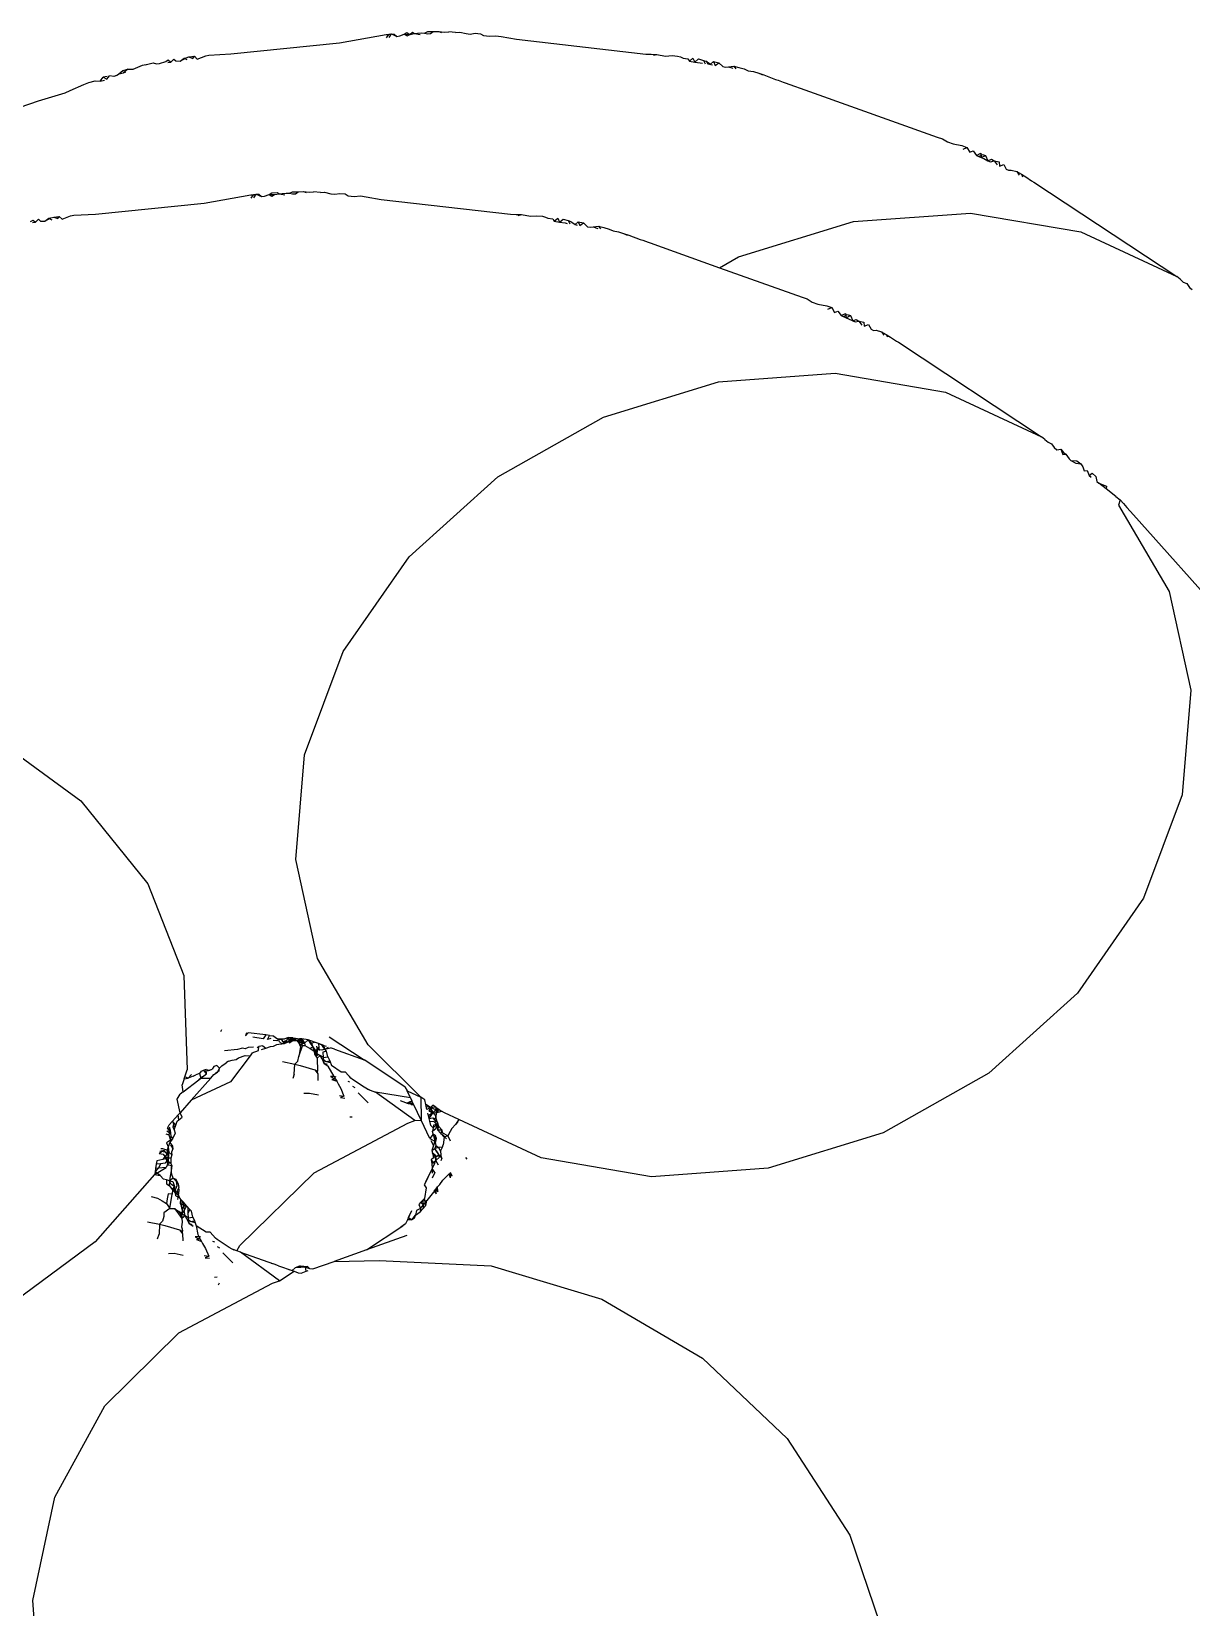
# Model space of a CAD drawing. Header units: inches. Extents: x 9636 to 21597, y -10243 to 557.
# Drawn here: x 13132.451 to 13133.258, y -8631.004 to -8629.907 of the extents above; entities that cross this region are included whole.
import ezdxf

# ---------------------------------------------------------------- set-up
doc = ezdxf.new("R2010")
doc.units = ezdxf.units.IN
doc.header["$MEASUREMENT"] = 0
doc.layers.add('Edges', color=7, linetype='Continuous')

# ---------------------------------------------------------------- blocks, each defined once
blk = doc.blocks.new('Porch Swing Bed Twin Size pl')
at = {"layer": 'Edges'}
for p, q in [((31.18768, 42.75226), (31.19141, 42.69718)), ((30.77666, 42.66404), (30.7583, 42.71796)), ((31.19141, 42.69718), (31.18026, 42.64468)), ((30.8084, 42.61497), (30.77666, 42.66404)), ((31.18026, 42.64468), (31.15498, 42.59834)), ((30.85136, 42.57409), (30.8084, 42.61497)), ((31.15498, 42.59834), (31.1173, 42.56133)), ((30.90261, 42.54418), (30.85136, 42.57409)), ((31.1173, 42.56133), (31.06979, 42.53615)), ((31.1598, 42.51509), (31.20483, 42.54842)), ((30.95865, 42.52728), (30.90261, 42.54418)), ((31.05271, 42.53007), (31.05157, 42.52966)), ((31.05525, 42.53097), (31.05271, 42.53007)), ((31.05271, 42.53007), (31.05305, 42.52791)), ((31.05676, 42.53081), (31.05525, 42.53097)), ((31.05884, 42.53007), (31.05676, 42.53081)), ((31.05818, 42.52823), (31.05981, 42.52972)), ((31.06618, 42.53487), (31.05884, 42.53007)), ((31.05981, 42.52972), (31.05884, 42.53007)), ((31.06141, 42.52915), (31.05981, 42.52972)), ((31.0667, 42.52727), (31.05981, 42.52972)), ((31.06979, 42.53615), (31.06618, 42.53487)), ((31.06618, 42.53487), (31.08607, 42.52036)), ((31.09722, 42.53699), (31.09667, 42.53598)), ((31.09914, 42.53301), (31.09791, 42.5329)), ((31.01567, 42.52454), (30.95865, 42.52728)), ((31.0385, 42.525), (31.01567, 42.52454)), ((31.02197, 42.51911), (31.0385, 42.525)), ((31.04927, 42.52884), (31.0385, 42.525)), ((31.05102, 42.52862), (31.04927, 42.52884)), ((31.05305, 42.52791), (31.05102, 42.52862)), ((31.05207, 42.52764), (31.05102, 42.52862)), ((31.05207, 42.52764), (31.05305, 42.52791)), ((31.0558, 42.52721), (31.05207, 42.52764)), ((31.05305, 42.52791), (31.05539, 42.52821)), ((31.05539, 42.52821), (31.05664, 42.52807)), ((31.0558, 42.52721), (31.05818, 42.52823)), ((31.0558, 42.52721), (31.05664, 42.52807)), ((31.05664, 42.52807), (31.05818, 42.52823)), ((31.0667, 42.52727), (31.06933, 42.52633)), ((31.0667, 42.52727), (31.06809, 42.52677)), ((31.07042, 42.52594), (31.06933, 42.52633)), ((31.08607, 42.52036), (31.06933, 42.52633)), ((31.09494, 42.52069), (31.08989, 42.52583)), ((31.10388, 42.52315), (31.10177, 42.5234)), ((31.10216, 42.52245), (31.10388, 42.52315)), ((31.10442, 42.52203), (31.10216, 42.52245)), ((31.10376, 42.51851), (31.10216, 42.52245)), ((31.11971, 42.52092), (31.11512, 42.52182)), ((31.00159, 42.51184), (31.02197, 42.51911)), ((31.02197, 42.51911), (31.00353, 42.50693)), ((31.08632, 42.51702), (31.04864, 42.48)), ((31.08607, 42.52036), (31.08781, 42.51974)), ((31.08781, 42.51974), (31.08632, 42.51702)), ((31.08781, 42.51974), (31.09022, 42.51888)), ((31.08916, 42.51926), (31.09022, 42.51888)), ((31.09022, 42.51888), (31.09181, 42.51793)), ((31.09181, 42.51793), (31.09786, 42.51394)), ((31.09784, 42.51743), (31.09664, 42.51808)), ((31.09786, 42.51394), (31.09871, 42.51328)), ((31.09871, 42.51328), (31.09941, 42.51249)), ((31.09871, 42.51328), (31.10144, 42.51021)), ((31.09908, 42.51528), (31.10008, 42.51493)), ((31.10534, 42.51588), (31.10376, 42.51851)), ((31.10579, 42.51491), (31.10534, 42.51588)), ((31.10829, 42.51399), (31.10579, 42.51491)), ((31.10643, 42.51378), (31.10579, 42.51491)), ((31.10643, 42.51378), (31.10829, 42.51399)), ((31.109, 42.51251), (31.10643, 42.51378)), ((31.10718, 42.51244), (31.10643, 42.51378)), ((31.11549, 42.51107), (31.11537, 42.51454)), ((31.12254, 42.52094), (31.11971, 42.52092)), ((31.12813, 42.51354), (31.12739, 42.5112)), ((31.1296, 42.4809), (31.1598, 42.51509)), ((31.00127, 42.50393), (31.00224, 42.50595)), ((31.00224, 42.50595), (31.00453, 42.50759)), ((31.00224, 42.50595), (31.00353, 42.50693)), ((31.10144, 42.51021), (31.10349, 42.51022)), ((31.10349, 42.51022), (31.10846, 42.50692)), ((31.10608, 42.51279), (31.10718, 42.51244)), ((31.10718, 42.51244), (31.109, 42.51251)), ((31.10776, 42.51142), (31.10718, 42.51244)), ((31.10846, 42.50692), (31.10776, 42.51142)), ((31.10937, 42.5045), (31.10846, 42.50692)), ((31.10902, 42.50553), (31.11148, 42.50484)), ((31.11229, 42.50567), (31.11013, 42.50722)), ((31.11229, 42.50567), (31.11069, 42.50623)), ((31.11326, 42.50366), (31.11229, 42.50567)), ((31.11261, 42.50283), (31.11229, 42.50567)), ((31.11697, 42.50905), (31.11549, 42.51107)), ((31.11549, 42.51107), (31.11553, 42.50973)), ((31.11697, 42.50905), (31.11553, 42.50973)), ((31.11557, 42.50857), (31.11553, 42.50973)), ((31.11605, 42.5074), (31.11557, 42.50857)), ((31.11569, 42.50518), (31.11605, 42.5074)), ((31.11575, 42.5032), (31.11569, 42.50518)), ((31.12442, 42.50686), (31.11697, 42.50905)), ((31.12711, 42.50615), (31.12442, 42.50686)), ((31.12556, 42.5046), (31.12711, 42.50615)), ((31.12711, 42.50615), (31.12739, 42.5112)), ((31.13327, 42.50486), (31.12711, 42.50615)), ((30.99342, 42.4983), (30.99188, 42.49657)), ((30.99313, 42.49638), (30.99342, 42.4983)), ((30.99458, 42.49823), (30.99313, 42.49638)), ((30.99342, 42.4983), (30.99484, 42.49989)), ((30.99458, 42.49823), (30.99484, 42.49989)), ((30.99458, 42.49823), (30.99659, 42.49914)), ((30.99546, 42.4961), (30.99458, 42.49823)), ((30.99723, 42.5016), (30.99484, 42.49989)), ((30.99659, 42.49914), (30.99723, 42.5016)), ((30.99895, 42.5039), (30.99723, 42.5016)), ((30.99766, 42.50305), (30.99723, 42.5016)), ((30.99766, 42.50305), (30.99895, 42.5039)), ((30.99895, 42.5039), (31.00127, 42.50393)), ((31.00073, 42.5028), (30.99895, 42.5039)), ((31.00073, 42.5028), (30.99899, 42.4992)), ((31.00025, 42.5018), (31.00073, 42.5028)), ((31.00073, 42.5028), (31.00127, 42.50393)), ((31.11148, 42.50484), (31.10937, 42.5045)), ((31.1103, 42.50257), (31.10937, 42.5045)), ((31.11261, 42.50283), (31.1103, 42.50257)), ((31.1103, 42.50257), (31.11094, 42.49955)), ((31.11094, 42.49955), (31.11176, 42.49863)), ((31.11148, 42.50484), (31.11326, 42.50366)), ((31.11176, 42.49863), (31.11277, 42.50054)), ((31.11176, 42.49863), (31.11337, 42.49682)), ((31.11261, 42.50283), (31.11415, 42.50181)), ((31.11277, 42.50054), (31.11261, 42.50283)), ((31.11271, 42.49757), (31.11277, 42.50054)), ((31.11476, 42.49642), (31.11271, 42.49757)), ((31.11326, 42.50366), (31.11415, 42.50181)), ((31.11337, 42.49682), (31.11468, 42.49917)), ((31.11415, 42.50181), (31.11575, 42.5032)), ((31.11415, 42.50181), (31.11468, 42.49917)), ((31.11584, 42.5007), (31.11415, 42.50181)), ((31.11468, 42.49917), (31.11584, 42.5007)), ((31.11476, 42.49642), (31.11468, 42.49917)), ((31.11476, 42.49642), (31.11563, 42.49874)), ((31.11563, 42.49874), (31.11584, 42.5007)), ((31.11563, 42.49874), (31.11589, 42.49702)), ((31.11745, 42.50093), (31.11575, 42.5032)), ((31.11579, 42.50199), (31.11575, 42.5032)), ((31.11732, 42.49972), (31.11579, 42.50199)), ((31.11579, 42.50199), (31.11584, 42.5007)), ((31.11584, 42.5007), (31.11732, 42.49972)), ((31.11953, 42.49823), (31.11732, 42.49972)), ((31.11953, 42.49823), (31.11745, 42.50093)), ((31.12181, 42.49814), (31.11953, 42.49823)), ((31.12181, 42.49814), (31.12065, 42.49096)), ((31.12181, 42.49814), (31.12486, 42.5003)), ((31.12359, 42.49558), (31.12181, 42.49814)), ((31.12486, 42.5003), (31.12498, 42.50223)), ((31.12498, 42.50223), (31.12556, 42.5046)), ((30.98576, 42.4897), (30.98594, 42.48723)), ((30.98666, 42.48815), (30.98576, 42.4897)), ((30.98665, 42.4907), (30.98666, 42.48815)), ((30.98763, 42.48937), (30.98665, 42.4907)), ((30.98666, 42.48815), (30.99141, 42.49418)), ((30.98763, 42.48937), (30.98666, 42.48815)), ((30.99188, 42.49657), (30.99141, 42.49418)), ((30.9921, 42.49506), (30.99141, 42.49418)), ((30.99366, 42.4942), (30.99141, 42.49418)), ((30.99171, 42.48773), (30.99254, 42.49308)), ((30.99188, 42.49657), (30.9921, 42.49506)), ((30.99313, 42.49638), (30.9921, 42.49506)), ((30.9921, 42.49506), (30.99254, 42.49308)), ((30.99254, 42.49308), (30.9946, 42.49514)), ((30.99366, 42.4942), (30.99313, 42.49638)), ((30.99313, 42.49638), (30.9946, 42.49514)), ((30.9946, 42.49514), (30.99366, 42.4942)), ((30.9946, 42.49514), (30.99546, 42.4961)), ((31.11337, 42.49682), (31.11501, 42.49499)), ((31.11476, 42.49642), (31.11337, 42.49682)), ((31.11476, 42.49642), (31.11501, 42.49499)), ((31.11476, 42.49642), (31.11667, 42.49566)), ((31.11501, 42.49499), (31.11578, 42.49413)), ((31.11578, 42.49413), (31.11589, 42.49702)), ((31.11578, 42.49413), (31.11645, 42.49337)), ((31.11713, 42.49261), (31.11578, 42.49413)), ((31.11667, 42.49566), (31.11589, 42.49702)), ((31.11645, 42.49337), (31.11667, 42.49566)), ((31.11645, 42.49337), (31.11751, 42.49153)), ((31.11751, 42.49153), (31.11711, 42.48906)), ((31.11713, 42.49261), (31.11751, 42.49153)), ((31.11885, 42.49179), (31.11713, 42.49261)), ((31.11735, 42.48751), (31.11815, 42.48919)), ((31.11781, 42.49362), (31.11751, 42.49153)), ((31.11751, 42.49153), (31.11905, 42.49045)), ((31.11815, 42.48919), (31.11751, 42.49153)), ((31.11815, 42.48919), (31.11905, 42.49045)), ((31.11885, 42.49179), (31.11905, 42.49045)), ((31.11905, 42.49045), (31.11895, 42.4884)), ((31.12056, 42.48876), (31.11905, 42.49045)), ((31.11957, 42.48706), (31.11989, 42.48952)), ((31.12056, 42.48876), (31.12065, 42.49096)), ((31.12065, 42.49096), (31.1228, 42.4908)), ((31.1228, 42.4908), (31.12318, 42.49319)), ((31.12318, 42.49319), (31.12359, 42.49558)), ((31.12584, 42.49422), (31.12359, 42.49558)), ((31.12815, 42.49285), (31.12584, 42.49422)), ((31.13131, 42.49206), (31.12815, 42.49285)), ((30.81804, 42.47773), (30.8773, 42.48206)), ((30.8773, 42.48206), (30.93338, 42.47248)), ((30.97862, 42.48169), (30.98007, 42.48063)), ((30.97862, 42.48169), (30.97931, 42.47986)), ((30.97936, 42.48252), (30.97931, 42.47986)), ((30.97936, 42.48252), (30.98007, 42.48063)), ((30.98324, 42.48379), (30.98007, 42.48063)), ((30.98482, 42.48594), (30.98324, 42.48379)), ((30.98594, 42.48723), (30.98482, 42.48594)), ((30.98666, 42.48815), (30.98594, 42.48723)), ((30.98728, 42.47992), (30.98868, 42.48283)), ((30.98923, 42.4789), (30.99036, 42.48125)), ((30.98977, 42.48004), (30.99103, 42.48264)), ((30.98977, 42.48004), (30.99036, 42.48125)), ((30.99036, 42.48125), (30.99147, 42.48356)), ((30.99036, 42.48125), (30.99103, 42.48264)), ((30.99103, 42.48264), (30.99201, 42.48468)), ((30.99103, 42.48264), (30.99147, 42.48356)), ((30.99147, 42.48356), (30.99275, 42.48621)), ((30.99275, 42.48621), (30.99171, 42.48773)), ((31.11711, 42.48906), (31.11735, 42.48751)), ((31.11762, 42.48576), (31.11735, 42.48751)), ((31.11885, 42.48322), (31.11762, 42.48576)), ((31.1183, 42.48658), (31.11895, 42.4884)), ((31.11868, 42.48426), (31.1183, 42.48658)), ((31.12018, 42.48269), (31.11868, 42.48426)), ((31.12018, 42.48269), (31.11885, 42.48322)), ((31.12056, 42.48876), (31.11895, 42.4884)), ((31.12056, 42.48876), (31.11957, 42.48706)), ((31.11957, 42.48706), (31.12135, 42.48573)), ((31.1203, 42.48438), (31.11957, 42.48706)), ((31.12018, 42.48269), (31.12199, 42.48409)), ((31.12018, 42.48269), (31.12098, 42.48038)), ((31.12199, 42.48409), (31.1203, 42.48438)), ((31.12224, 42.48649), (31.12056, 42.48876)), ((31.12098, 42.48038), (31.12178, 42.48169)), ((31.12121, 42.479), (31.12178, 42.48169)), ((31.12135, 42.48573), (31.12199, 42.48409)), ((31.12178, 42.48169), (31.12199, 42.48409)), ((31.12199, 42.48409), (31.12224, 42.48649)), ((31.12199, 42.48409), (31.12356, 42.48363)), ((31.12356, 42.48564), (31.12224, 42.48649)), ((31.12356, 42.48363), (31.12356, 42.48564)), ((31.12356, 42.48363), (31.12516, 42.4833)), ((31.12516, 42.4833), (31.12688, 42.48139)), ((31.12688, 42.48139), (31.1294, 42.47958)), ((31.1296, 42.4809), (31.12688, 42.48139)), ((30.75965, 42.45979), (30.81804, 42.47773)), ((30.98376, 42.4726), (30.98437, 42.47388)), ((30.98675, 42.47375), (30.98496, 42.47211)), ((30.98545, 42.47613), (30.98675, 42.47375)), ((30.98885, 42.47538), (30.98675, 42.47375)), ((30.98752, 42.47535), (30.98675, 42.47375)), ((30.98675, 42.47375), (30.98692, 42.4721)), ((30.98703, 42.47109), (30.98675, 42.47375)), ((30.98728, 42.47992), (30.98876, 42.47794)), ((30.98752, 42.47535), (30.98876, 42.47794)), ((30.98915, 42.47337), (30.98752, 42.47535)), ((30.98804, 42.47248), (30.98915, 42.47337)), ((30.98876, 42.47794), (30.98861, 42.48019)), ((30.98876, 42.47794), (30.98977, 42.48004)), ((30.98876, 42.47794), (30.98923, 42.4789)), ((30.98885, 42.47538), (30.98876, 42.47794)), ((30.98915, 42.47337), (30.98885, 42.47538)), ((30.98923, 42.4789), (30.98977, 42.48004)), ((31.04864, 42.48), (31.00113, 42.45483)), ((31.1208, 42.47632), (31.12121, 42.479)), ((31.12101, 42.47768), (31.1208, 42.47632)), ((31.1208, 42.47632), (31.12142, 42.47496)), ((31.12266, 42.47598), (31.1208, 42.47632)), ((31.12098, 42.48038), (31.12101, 42.47768)), ((31.12142, 42.47496), (31.12101, 42.47768)), ((31.12138, 42.47256), (31.12142, 42.47496)), ((31.12345, 42.47399), (31.12142, 42.47496)), ((31.12275, 42.47494), (31.12142, 42.47496)), ((31.12345, 42.47399), (31.12266, 42.47598)), ((31.12271, 42.47259), (31.12275, 42.47494)), ((31.12271, 42.47259), (31.12345, 42.47399)), ((31.12271, 42.47259), (31.12553, 42.47321)), ((31.12275, 42.47494), (31.12377, 42.47743)), ((31.12345, 42.47399), (31.12431, 42.47522)), ((31.1244, 42.47172), (31.12345, 42.47399)), ((31.1296, 42.4809), (31.12377, 42.47743)), ((31.12377, 42.47743), (31.12766, 42.47767)), ((31.12431, 42.47522), (31.12658, 42.47545)), ((31.1244, 42.47172), (31.12553, 42.47321)), ((31.12553, 42.47321), (31.12854, 42.47395)), ((31.12658, 42.47545), (31.12766, 42.47767)), ((31.12658, 42.47545), (31.12879, 42.47558)), ((31.12766, 42.47767), (31.1294, 42.47958)), ((31.12766, 42.47767), (31.12915, 42.47794)), ((31.12854, 42.47395), (31.12879, 42.47558)), ((31.12879, 42.47558), (31.12915, 42.47794)), ((31.12915, 42.47794), (31.1294, 42.47958)), ((31.1294, 42.47958), (31.1296, 42.4809)), ((30.93338, 42.47248), (30.97516, 42.45304)), ((30.97096, 42.4731), (30.97168, 42.47223)), ((30.98254, 42.46196), (30.98317, 42.46584)), ((30.98351, 42.46701), (30.98317, 42.46584)), ((30.98445, 42.46898), (30.98351, 42.46701)), ((30.98351, 42.46701), (30.98549, 42.46718)), ((30.98537, 42.47088), (30.98376, 42.4726)), ((30.98376, 42.4726), (30.98431, 42.47086)), ((30.98431, 42.47086), (30.98496, 42.47211)), ((30.98445, 42.46898), (30.98431, 42.47086)), ((30.98549, 42.46718), (30.98445, 42.46898)), ((30.98496, 42.47211), (30.98588, 42.46983)), ((30.98692, 42.4721), (30.98537, 42.47088)), ((30.98588, 42.46983), (30.98537, 42.47088)), ((30.98678, 42.46891), (30.98537, 42.47088)), ((30.98549, 42.46718), (30.98739, 42.46763)), ((30.9868, 42.46614), (30.98549, 42.46718)), ((30.98588, 42.46983), (30.98739, 42.46763)), ((30.9868, 42.46614), (30.98739, 42.46763)), ((30.98732, 42.46402), (30.9868, 42.46614)), ((30.98692, 42.4721), (30.98851, 42.46985)), ((30.98851, 42.46985), (30.98703, 42.47109)), ((30.98732, 42.46402), (30.98806, 42.46624)), ((30.98889, 42.46865), (30.98739, 42.46763)), ((30.98851, 42.46985), (30.98804, 42.47248)), ((30.98806, 42.46624), (30.98889, 42.46865)), ((30.9893, 42.46367), (30.98806, 42.46624)), ((30.98889, 42.46865), (30.98851, 42.46985)), ((31.12035, 42.46791), (31.12103, 42.46962)), ((31.12056, 42.46651), (31.12035, 42.46791)), ((31.12148, 42.46582), (31.12035, 42.46791)), ((31.12193, 42.4646), (31.12056, 42.46651)), ((31.12082, 42.47098), (31.12138, 42.47256)), ((31.12103, 42.46962), (31.12082, 42.47098)), ((31.12082, 42.47098), (31.12235, 42.46962)), ((31.12138, 42.47256), (31.12271, 42.47259)), ((31.12193, 42.4646), (31.12282, 42.46689)), ((31.12235, 42.46962), (31.12271, 42.47259)), ((31.12282, 42.46689), (31.12235, 42.46962)), ((31.12235, 42.46962), (31.12328, 42.46859)), ((31.1231, 42.47068), (31.12271, 42.47259)), ((31.12271, 42.47259), (31.1244, 42.47172)), ((31.12282, 42.46689), (31.12328, 42.46859)), ((31.12359, 42.46478), (31.12282, 42.46689)), ((31.1231, 42.47068), (31.1244, 42.47172)), ((31.12328, 42.46859), (31.1231, 42.47068)), ((31.12375, 42.46957), (31.1231, 42.47068)), ((31.1231, 42.47068), (31.12471, 42.46877)), ((31.12328, 42.46859), (31.12539, 42.46793)), ((31.12598, 42.46908), (31.12375, 42.46957)), ((31.12523, 42.47064), (31.1244, 42.47172)), ((31.12471, 42.46877), (31.12698, 42.46928)), ((31.12732, 42.4703), (31.12523, 42.47064)), ((31.12539, 42.46793), (31.12653, 42.46793)), ((31.12732, 42.4703), (31.12598, 42.46908)), ((30.70609, 42.42947), (30.75965, 42.45979)), ((30.97676, 42.45556), (30.97876, 42.45749)), ((30.97876, 42.45749), (30.97953, 42.45911)), ((30.97953, 42.45911), (30.98075, 42.4613)), ((30.98075, 42.4613), (30.97954, 42.46384)), ((30.98075, 42.4613), (30.98254, 42.46196)), ((30.98075, 42.4613), (30.98323, 42.4599)), ((30.98312, 42.46097), (30.98145, 42.46274)), ((30.98427, 42.46006), (30.98254, 42.46196)), ((30.98427, 42.46006), (30.98312, 42.46097)), ((30.98323, 42.4599), (30.98374, 42.45818)), ((30.98374, 42.45818), (30.98427, 42.46006)), ((30.98374, 42.45818), (30.98542, 42.45642)), ((30.98596, 42.45814), (30.98374, 42.45818)), ((30.98596, 42.45814), (30.98427, 42.46006)), ((30.98542, 42.45642), (30.98596, 42.45814)), ((30.98634, 42.45546), (30.98596, 42.45814)), ((30.98666, 42.45738), (30.98634, 42.45546)), ((30.98708, 42.46499), (30.98647, 42.46255)), ((30.98732, 42.46402), (30.98647, 42.46255)), ((30.98647, 42.46255), (30.98791, 42.46167)), ((30.98647, 42.46255), (30.98695, 42.46129)), ((30.98858, 42.45897), (30.98666, 42.45738)), ((30.98695, 42.46129), (30.98732, 42.46402)), ((30.98695, 42.46129), (30.9882, 42.4605)), ((30.98981, 42.46261), (30.98732, 42.46402)), ((30.9882, 42.4605), (30.98732, 42.46402)), ((30.98817, 42.45712), (30.98858, 42.45897)), ((30.9882, 42.4605), (30.98981, 42.46261)), ((30.9882, 42.4605), (30.98858, 42.45897)), ((30.98981, 42.46261), (30.99426, 42.45336)), ((31.11966, 42.45816), (31.11893, 42.45584)), ((31.11913, 42.45998), (31.12031, 42.46243)), ((31.11966, 42.45816), (31.11913, 42.45998)), ((31.12045, 42.45682), (31.11966, 42.45816)), ((31.12031, 42.46243), (31.12193, 42.4646)), ((31.12133, 42.46145), (31.12031, 42.46243)), ((31.12133, 42.46145), (31.1216, 42.46342)), ((31.12158, 42.45983), (31.12133, 42.46145)), ((31.1218, 42.45838), (31.12158, 42.45983)), ((31.12301, 42.45735), (31.12158, 42.45983)), ((31.12348, 42.45877), (31.12158, 42.45983)), ((31.1216, 42.46342), (31.12359, 42.46478)), ((31.1216, 42.46342), (31.12193, 42.4646)), ((31.12246, 42.46074), (31.1216, 42.46342)), ((31.1218, 42.45838), (31.12246, 42.46074)), ((31.12301, 42.45735), (31.1218, 42.45838)), ((31.12216, 42.4567), (31.1218, 42.45838)), ((31.12301, 42.45735), (31.12221, 42.4557)), ((31.12397, 42.46024), (31.12246, 42.46074)), ((30.97516, 42.45304), (30.97676, 42.45556)), ((30.97516, 42.45304), (30.97575, 42.45426)), ((30.97516, 42.45304), (30.98247, 42.44964)), ((30.97575, 42.45426), (30.97676, 42.45556)), ((30.98247, 42.44964), (30.98391, 42.44869)), ((30.98659, 42.44965), (30.98391, 42.44869)), ((30.98512, 42.44789), (30.98659, 42.44965)), ((30.98634, 42.45546), (30.98542, 42.45642)), ((30.98614, 42.45417), (30.98542, 42.45642)), ((30.98543, 42.44923), (30.98605, 42.44728)), ((30.98605, 42.44728), (30.98659, 42.44965)), ((30.98614, 42.45417), (30.98634, 42.45546)), ((30.98781, 42.45393), (30.98614, 42.45417)), ((30.98765, 42.45291), (30.98614, 42.45417)), ((30.98614, 42.45417), (30.98688, 42.45177)), ((30.98634, 42.45546), (30.98817, 42.45712)), ((30.98634, 42.45546), (30.98809, 42.45577)), ((30.98781, 42.45393), (30.98634, 42.45546)), ((30.98659, 42.44965), (30.98688, 42.45177)), ((30.98811, 42.44949), (30.98659, 42.44965)), ((30.9869, 42.44802), (30.98659, 42.44965)), ((30.98688, 42.45177), (30.98765, 42.45291)), ((30.9873, 42.45041), (30.98688, 42.45177)), ((30.9869, 42.44802), (30.98811, 42.44949)), ((30.9873, 42.45041), (30.98811, 42.44949)), ((30.98827, 42.45207), (30.98765, 42.45291)), ((30.98988, 42.45377), (30.98781, 42.45393)), ((30.98809, 42.45577), (30.98817, 42.45712)), ((30.98811, 42.44949), (30.99055, 42.45106)), ((30.98893, 42.45048), (30.98811, 42.44949)), ((30.99026, 42.44872), (30.98811, 42.44949)), ((30.98811, 42.44949), (30.98952, 42.44691)), ((30.98817, 42.45712), (30.98931, 42.45605)), ((30.9902, 42.45248), (30.98827, 42.45207)), ((30.9902, 42.45248), (30.98893, 42.45048)), ((30.98893, 42.45048), (30.98921, 42.44871)), ((30.98931, 42.45605), (30.98988, 42.45377)), ((30.98988, 42.45377), (30.9902, 42.45248)), ((30.99055, 42.45106), (30.9902, 42.45248)), ((30.9902, 42.45248), (30.99089, 42.44971)), ((30.99752, 42.45354), (30.99426, 42.45336)), ((30.99426, 42.45336), (30.99801, 42.44558)), ((30.9945, 42.4417), (30.99426, 42.45336)), ((31.00113, 42.45483), (30.99752, 42.45354)), ((30.99752, 42.45354), (31.01742, 42.43903)), ((31.03048, 42.45168), (31.02926, 42.45158)), ((31.11104, 42.44316), (31.1167, 42.44951)), ((31.11725, 42.45309), (31.11559, 42.45186)), ((31.11559, 42.45186), (31.1167, 42.44951)), ((31.1177, 42.45064), (31.1167, 42.44951)), ((31.1167, 42.44951), (31.11814, 42.44272)), ((31.11818, 42.45378), (31.11725, 42.45309)), ((31.11725, 42.45309), (31.1177, 42.45064)), ((31.1177, 42.45064), (31.12052, 42.4538)), ((31.11893, 42.45584), (31.11818, 42.45378)), ((31.12045, 42.45682), (31.11893, 42.45584)), ((31.11893, 42.45584), (31.12052, 42.4538)), ((31.12004, 42.45515), (31.12045, 42.45682)), ((31.12052, 42.4538), (31.12004, 42.45515)), ((31.12052, 42.4538), (31.12221, 42.4557)), ((30.98512, 42.44789), (30.98391, 42.44869)), ((30.98512, 42.44789), (30.9869, 42.44802)), ((30.98691, 42.44671), (30.98512, 42.44789)), ((30.98691, 42.44671), (30.9869, 42.44802)), ((30.9869, 42.44802), (30.98952, 42.44691)), ((30.98691, 42.44671), (30.98952, 42.44691)), ((30.98691, 42.44671), (30.98836, 42.44575)), ((30.98836, 42.44575), (30.98952, 42.44691)), ((30.98921, 42.44871), (30.98952, 42.44691)), ((30.99026, 42.44872), (30.98952, 42.44691)), ((30.98952, 42.44691), (30.99132, 42.44796)), ((30.98952, 42.44691), (30.99168, 42.44652)), ((30.98952, 42.44691), (30.99197, 42.44534)), ((30.99132, 42.44796), (30.99197, 42.44534)), ((30.99197, 42.44534), (30.99247, 42.44304)), ((30.99247, 42.44304), (30.9945, 42.4417)), ((30.9945, 42.4417), (31.02121, 42.41511)), ((31.00142, 42.43848), (30.9945, 42.4417)), ((30.99801, 42.44558), (31.00067, 42.445)), ((30.99801, 42.44558), (30.99943, 42.44545)), ((30.99801, 42.44558), (30.99898, 42.44356)), ((30.99801, 42.44558), (30.99847, 42.44461)), ((30.99847, 42.44461), (31.00067, 42.445)), ((30.99847, 42.44461), (30.99898, 42.44356)), ((30.99898, 42.44356), (31.00067, 42.445)), ((31.00176, 42.44462), (30.99898, 42.44356)), ((30.99976, 42.44193), (30.99898, 42.44356)), ((30.99976, 42.44193), (31.01742, 42.43903)), ((30.99976, 42.44193), (31.00142, 42.43848)), ((31.00067, 42.445), (31.00485, 42.44352)), ((31.02628, 42.43937), (31.02124, 42.44451)), ((31.03523, 42.44183), (31.03311, 42.44208)), ((31.0335, 42.44112), (31.03523, 42.44183)), ((31.03577, 42.44071), (31.0335, 42.44112)), ((31.0351, 42.43719), (31.0335, 42.44112)), ((31.09115, 42.43377), (31.11104, 42.44316)), ((31.11104, 42.44316), (31.10103, 42.43193)), ((31.11814, 42.44272), (31.1167, 42.44012)), ((31.00249, 42.43642), (31.00142, 42.43848)), ((31.00249, 42.43642), (31.0232, 42.42274)), ((31.02157, 42.43756), (31.01742, 42.43903)), ((31.0205, 42.43793), (31.02157, 42.43756)), ((31.02157, 42.43756), (31.02316, 42.43661)), ((31.02316, 42.43661), (31.02921, 42.43261)), ((31.02919, 42.43611), (31.02798, 42.43676)), ((31.03042, 42.43396), (31.03142, 42.43361)), ((31.03648, 42.43493), (31.0351, 42.43719)), ((31.03713, 42.43358), (31.03648, 42.43493)), ((31.03963, 42.43267), (31.03713, 42.43358)), ((31.03777, 42.43245), (31.03713, 42.43358)), ((31.05106, 42.4396), (31.04647, 42.44049)), ((31.04683, 42.42974), (31.04671, 42.43321)), ((31.05388, 42.43962), (31.05106, 42.4396)), ((31.08114, 42.4206), (31.09115, 42.43377)), ((31.11507, 42.43886), (31.10721, 42.43275)), ((31.1147, 42.4324), (31.11569, 42.43539)), ((31.11507, 42.43886), (31.1167, 42.44012)), ((31.11507, 42.43886), (31.11569, 42.43539)), ((30.66103, 42.38882), (30.70609, 42.42947)), ((31.02921, 42.43261), (31.03005, 42.43195)), ((31.03005, 42.43195), (31.03075, 42.43117)), ((31.03005, 42.43195), (31.03278, 42.42889)), ((31.03278, 42.42889), (31.03483, 42.4289)), ((31.03483, 42.4289), (31.0398, 42.4256)), ((31.03742, 42.43147), (31.03853, 42.43112)), ((31.03777, 42.43245), (31.03963, 42.43267)), ((31.04035, 42.43119), (31.03777, 42.43245)), ((31.03853, 42.43112), (31.03777, 42.43245)), ((31.03853, 42.43112), (31.04035, 42.43119)), ((31.03853, 42.43112), (31.04148, 42.4259)), ((31.04072, 42.42318), (31.0398, 42.4256)), ((31.04364, 42.42435), (31.04148, 42.4259)), ((31.04832, 42.42772), (31.04683, 42.42974)), ((31.04683, 42.42974), (31.04688, 42.4284)), ((31.04832, 42.42772), (31.04688, 42.4284)), ((31.0471, 42.42187), (31.04688, 42.4284)), ((31.05576, 42.42554), (31.04832, 42.42772)), ((31.05845, 42.42483), (31.05576, 42.42554)), ((31.05874, 42.42988), (31.05845, 42.42483)), ((31.05874, 42.42988), (31.05947, 42.43222)), ((31.09549, 42.42572), (31.09329, 42.42425)), ((31.0966, 42.42696), (31.09549, 42.42572)), ((31.09766, 42.42899), (31.0966, 42.42696)), ((31.09688, 42.42815), (31.0966, 42.42696)), ((31.09798, 42.42556), (31.0966, 42.42696)), ((31.09876, 42.42939), (31.09688, 42.42815)), ((31.09766, 42.42899), (31.09688, 42.42815)), ((31.09948, 42.4302), (31.09766, 42.42899)), ((31.09798, 42.42556), (31.09948, 42.42608)), ((31.10103, 42.43193), (31.09948, 42.4302)), ((31.09948, 42.42608), (31.10046, 42.42749)), ((31.1028, 42.42833), (31.10046, 42.42749)), ((31.10153, 42.42787), (31.10046, 42.42749)), ((31.10619, 42.43195), (31.10103, 42.43193)), ((31.10351, 42.42752), (31.10153, 42.42787)), ((31.10532, 42.43127), (31.1033, 42.42971)), ((31.1033, 42.42971), (31.10351, 42.42752)), ((31.1033, 42.42971), (31.10457, 42.4279)), ((31.10351, 42.42752), (31.10457, 42.4279)), ((31.10603, 42.42842), (31.10457, 42.4279)), ((31.10721, 42.43275), (31.10532, 42.43127)), ((31.10532, 42.43127), (31.10619, 42.43195)), ((31.10603, 42.42842), (31.1068, 42.42967)), ((31.10619, 42.43195), (31.10721, 42.43275)), ((31.1068, 42.42967), (31.10619, 42.43195)), ((31.1068, 42.42967), (31.10869, 42.43033)), ((31.10998, 42.43103), (31.10869, 42.43033)), ((31.10998, 42.43103), (31.11258, 42.43193)), ((31.11087, 42.43014), (31.11258, 42.43193)), ((31.1147, 42.4324), (31.11258, 42.43193)), ((31.11258, 42.43193), (31.11424, 42.43135)), ((31.11424, 42.43135), (31.11317, 42.42781)), ((31.11474, 42.37981), (31.11317, 42.42781)), ((31.1147, 42.4324), (31.11424, 42.43135)), ((31.03833, 42.41725), (31.0232, 42.42274)), ((31.04103, 42.41097), (31.0232, 42.42274)), ((31.03833, 42.41725), (31.04035, 42.41653)), ((31.04311, 42.4173), (31.04035, 42.41653)), ((31.04037, 42.42421), (31.04282, 42.42352)), ((31.04282, 42.42352), (31.04072, 42.42318)), ((31.04165, 42.42123), (31.04072, 42.42318)), ((31.04311, 42.4173), (31.04136, 42.41617)), ((31.04396, 42.42151), (31.04165, 42.42123)), ((31.04165, 42.42123), (31.04229, 42.41822)), ((31.04364, 42.42435), (31.04203, 42.42491)), ((31.04229, 42.41822), (31.04422, 42.41883)), ((31.04229, 42.41822), (31.04311, 42.4173)), ((31.04387, 42.41662), (31.04229, 42.41822)), ((31.04282, 42.42352), (31.04461, 42.42234)), ((31.04311, 42.4173), (31.04473, 42.41778)), ((31.04311, 42.4173), (31.04466, 42.41499)), ((31.04311, 42.4173), (31.04368, 42.41534)), ((31.04461, 42.42234), (31.04364, 42.42435)), ((31.04396, 42.42151), (31.04364, 42.42435)), ((31.04396, 42.42151), (31.0455, 42.42049)), ((31.04422, 42.41883), (31.04396, 42.42151)), ((31.04461, 42.42234), (31.0455, 42.42049)), ((31.04473, 42.41778), (31.04697, 42.41742)), ((31.0455, 42.42049), (31.0471, 42.42187)), ((31.04718, 42.41938), (31.0455, 42.42049)), ((31.04622, 42.41635), (31.04602, 42.41785)), ((31.04697, 42.41742), (31.04622, 42.41635)), ((31.04697, 42.41742), (31.04718, 42.41938)), ((31.04697, 42.41742), (31.04867, 42.4184)), ((31.04697, 42.41742), (31.04724, 42.4157)), ((31.04852, 42.41979), (31.0471, 42.42187)), ((31.04867, 42.4184), (31.04714, 42.42067)), ((31.04714, 42.42067), (31.04852, 42.41979)), ((31.04768, 42.4182), (31.04714, 42.42067)), ((31.04714, 42.42067), (31.04718, 42.41938)), ((31.04718, 42.41938), (31.04867, 42.4184)), ((31.04718, 42.41938), (31.04768, 42.4182)), ((31.04935, 42.416), (31.04768, 42.4182)), ((31.04867, 42.4184), (31.04852, 42.41979)), ((31.04935, 42.416), (31.04867, 42.4184)), ((31.04867, 42.4184), (31.05087, 42.41691)), ((31.05632, 42.42091), (31.05454, 42.4156)), ((31.05552, 42.41584), (31.05632, 42.42091)), ((31.0569, 42.42328), (31.05632, 42.42091)), ((31.05845, 42.42483), (31.0569, 42.42328)), ((31.06461, 42.42354), (31.05845, 42.42483)), ((31.07528, 42.41745), (31.07314, 42.41669)), ((31.0768, 42.418), (31.07667, 42.41584)), ((31.08004, 42.41915), (31.0768, 42.418)), ((31.08004, 42.41915), (31.08114, 42.4206)), ((31.0836, 42.42042), (31.08114, 42.4206)), ((31.08704, 42.42165), (31.0836, 42.42042)), ((31.08503, 42.41679), (31.08748, 42.41744)), ((31.08825, 42.42245), (31.08704, 42.42165)), ((31.08748, 42.41744), (31.09411, 42.41813)), ((31.09032, 42.42282), (31.08825, 42.42245)), ((31.09203, 42.42343), (31.09032, 42.42282)), ((31.09203, 42.42343), (31.09329, 42.42425)), ((31.02121, 42.41511), (31.04697, 42.37124)), ((31.04368, 42.41534), (31.04252, 42.41575)), ((31.04368, 42.41534), (31.04636, 42.41439)), ((31.04466, 42.41499), (31.04368, 42.41534)), ((31.04466, 42.41499), (31.04387, 42.41662)), ((31.04636, 42.41439), (31.04466, 42.41499)), ((31.04636, 42.41439), (31.04622, 42.41635)), ((31.04636, 42.41439), (31.04839, 42.41366)), ((31.05071, 42.41415), (31.04839, 42.41366)), ((31.04839, 42.41366), (31.05167, 42.41249)), ((31.05087, 42.41691), (31.04935, 42.416)), ((31.04935, 42.416), (31.04957, 42.41455)), ((31.05071, 42.41415), (31.04935, 42.416)), ((31.04957, 42.41455), (31.05167, 42.41249)), ((31.05167, 42.41249), (31.05071, 42.41415)), ((31.05087, 42.41691), (31.05316, 42.41557)), ((31.0535, 42.41419), (31.05167, 42.41249)), ((31.05167, 42.41249), (31.05493, 42.41208)), ((31.05316, 42.41557), (31.05454, 42.4156)), ((31.0535, 42.41419), (31.05316, 42.41557)), ((31.05493, 42.41425), (31.0535, 42.41419)), ((31.05493, 42.41208), (31.0535, 42.41419)), ((31.05493, 42.41313), (31.0535, 42.41419)), ((31.05454, 42.4156), (31.05493, 42.41425)), ((31.05629, 42.41419), (31.05454, 42.4156)), ((31.05454, 42.4156), (31.05493, 42.41313)), ((31.05493, 42.41208), (31.05493, 42.41425)), ((31.05493, 42.41425), (31.05493, 42.41313)), ((31.05719, 42.4129), (31.05493, 42.41425)), ((31.05629, 42.41419), (31.05493, 42.41208)), ((31.05493, 42.41313), (31.05493, 42.41208)), ((31.05719, 42.4129), (31.05493, 42.41313)), ((31.05719, 42.4129), (31.05493, 42.41208)), ((31.05493, 42.41208), (31.056, 42.41196)), ((31.05552, 42.41584), (31.05629, 42.41419)), ((31.05719, 42.4129), (31.056, 42.41196)), ((31.05815, 42.41172), (31.056, 42.41196)), ((31.05629, 42.41419), (31.05719, 42.4129)), ((31.06009, 42.41293), (31.05719, 42.4129)), ((31.05897, 42.41257), (31.05719, 42.4129)), ((31.05944, 42.41157), (31.05719, 42.4129)), ((31.06063, 42.41143), (31.05815, 42.41172)), ((31.05944, 42.41157), (31.05815, 42.41172)), ((31.06132, 42.41411), (31.05897, 42.41257)), ((31.06063, 42.41143), (31.05897, 42.41257)), ((31.0611, 42.41308), (31.05944, 42.41157)), ((31.06009, 42.41293), (31.05944, 42.41157)), ((31.05944, 42.41157), (31.06188, 42.41129)), ((31.05944, 42.41157), (31.06063, 42.41143)), ((31.06132, 42.41411), (31.06009, 42.41293)), ((31.06241, 42.41393), (31.06009, 42.41293)), ((31.06009, 42.41293), (31.0611, 42.41308)), ((31.06063, 42.41143), (31.06132, 42.41411)), ((31.0611, 42.41308), (31.06063, 42.41143)), ((31.06063, 42.41143), (31.06188, 42.41129)), ((31.06369, 42.41437), (31.0611, 42.41308)), ((31.0611, 42.41308), (31.06241, 42.41393)), ((31.0611, 42.41308), (31.06188, 42.41129)), ((31.06188, 42.41129), (31.06269, 42.4129)), ((31.06188, 42.41129), (31.06386, 42.4122)), ((31.06241, 42.41393), (31.06442, 42.4136)), ((31.06269, 42.4129), (31.06369, 42.41437)), ((31.06269, 42.4129), (31.06442, 42.4136)), ((31.0665, 42.41469), (31.06369, 42.41437)), ((31.06369, 42.41437), (31.06509, 42.41453)), ((31.06369, 42.41437), (31.06521, 42.41217)), ((31.06386, 42.4122), (31.06521, 42.41217)), ((31.06442, 42.4136), (31.06521, 42.41217)), ((31.0665, 42.41469), (31.06509, 42.41453)), ((31.06509, 42.41453), (31.06651, 42.41326)), ((31.06521, 42.41217), (31.0676, 42.41308)), ((31.06521, 42.41217), (31.06722, 42.41212)), ((31.06764, 42.41482), (31.0665, 42.41469)), ((31.06722, 42.41212), (31.06954, 42.41042)), ((31.0676, 42.41308), (31.06936, 42.41279)), ((31.0692, 42.41565), (31.06764, 42.41482)), ((31.07071, 42.41583), (31.0692, 42.41565)), ((31.07122, 42.41023), (31.06954, 42.41042)), ((31.07065, 42.41187), (31.07238, 42.4123)), ((31.07314, 42.41669), (31.07071, 42.41583)), ((31.07238, 42.4123), (31.07122, 42.41023)), ((31.07122, 42.41023), (31.0731, 42.41002)), ((31.0731, 42.41002), (31.07456, 42.41194)), ((31.0731, 42.41002), (31.08204, 42.40901)), ((31.07462, 42.41561), (31.07314, 42.41669)), ((31.07456, 42.41194), (31.0798, 42.41109)), ((31.07462, 42.41561), (31.07667, 42.41584)), ((31.07752, 42.41641), (31.07667, 42.41584)), ((31.07946, 42.41616), (31.08209, 42.41646)), ((31.08204, 42.40901), (31.08354, 42.41048)), ((31.08209, 42.41646), (31.0836, 42.41704)), ((31.08304, 42.40889), (31.08354, 42.41048)), ((31.0836, 42.41704), (31.08503, 42.41679)), ((31.09573, 42.40746), (31.09621, 42.40841)), ((30.62753, 42.34063), (30.66103, 42.38882)), ((31.13314, 42.33321), (31.11474, 42.37981)), ((31.04697, 42.37124), (31.05799, 42.32102)), ((30.60787, 42.28816), (30.62753, 42.34063)), ((31.16712, 42.2912), (31.13314, 42.33321)), ((31.05799, 42.32102), (31.05352, 42.26786)), ((31.21437, 42.25664), (31.16712, 42.2912)), ((30.6034, 42.235), (30.60787, 42.28816)), ((31.05352, 42.26786), (31.03386, 42.21539)), ((30.61442, 42.18478), (30.6034, 42.235)), ((31.03386, 42.21539), (31.00036, 42.1672)), ((30.63259, 42.14596), (30.57796, 42.20723)), ((30.64017, 42.14091), (30.61442, 42.18478)), ((31.00036, 42.1672), (30.95529, 42.12655)), ((30.63599, 42.14211), (30.63259, 42.14596)), ((30.63769, 42.14019), (30.63599, 42.14211)), ((30.63942, 42.13829), (30.63769, 42.14019)), ((30.63942, 42.13829), (30.64017, 42.14091)), ((30.64157, 42.13658), (30.63942, 42.13829)), ((30.64157, 42.13658), (30.64075, 42.13724)), ((30.64157, 42.13658), (30.64639, 42.13276)), ((30.64628, 42.13131), (30.64639, 42.13276)), ((30.65012, 42.12981), (30.64628, 42.13131)), ((30.64639, 42.13276), (30.65012, 42.12981)), ((30.65114, 42.129), (30.65012, 42.12981)), ((30.65163, 42.12639), (30.65114, 42.129)), ((30.65163, 42.12639), (30.65359, 42.12468)), ((30.65502, 42.12592), (30.65359, 42.12468)), ((30.65502, 42.12592), (30.654, 42.12673)), ((30.65607, 42.12345), (30.65502, 42.12592)), ((30.65768, 42.12348), (30.65607, 42.12345)), ((30.65835, 42.12154), (30.65768, 42.12348)), ((30.65927, 42.12004), (30.65835, 42.12154)), ((30.95529, 42.12655), (30.90174, 42.09623)), ((30.66187, 42.11962), (30.65927, 42.12004)), ((30.66135, 42.11844), (30.65927, 42.12004)), ((30.66436, 42.11838), (30.66135, 42.11844)), ((30.66436, 42.11838), (30.66187, 42.11962)), ((30.66523, 42.1174), (30.66436, 42.11838)), ((30.66689, 42.11501), (30.66523, 42.1174)), ((30.66841, 42.1153), (30.66689, 42.11501)), ((30.66805, 42.11425), (30.66689, 42.11501)), ((30.66952, 42.11259), (30.66805, 42.11425)), ((30.66952, 42.11259), (30.66841, 42.1153)), ((30.67149, 42.11287), (30.66952, 42.11259)), ((30.67285, 42.11179), (30.67149, 42.11287)), ((30.67421, 42.10983), (30.67285, 42.11179)), ((30.67593, 42.10904), (30.67421, 42.10983)), ((30.67756, 42.10758), (30.67593, 42.10904)), ((30.67756, 42.10758), (30.67923, 42.10623)), ((30.728, 42.08355), (30.67923, 42.10623)), ((30.75184, 42.05822), (30.67923, 42.10623)), ((30.90174, 42.09623), (30.84334, 42.07829)), ((30.78408, 42.07397), (30.728, 42.08355)), ((30.84334, 42.07829), (30.78408, 42.07397)), ((30.753, 42.05767), (30.75184, 42.05822)), ((30.75589, 42.05564), (30.753, 42.05767)), ((30.75818, 42.05425), (30.75589, 42.05564)), ((30.75818, 42.05425), (30.75757, 42.05555)), ((30.76049, 42.0529), (30.75818, 42.05425)), ((30.76049, 42.0529), (30.75935, 42.05472)), ((30.7633, 42.05212), (30.76049, 42.0529)), ((30.76464, 42.05226), (30.7633, 42.05212)), ((30.76586, 42.05169), (30.76464, 42.05226)), ((30.76708, 42.04927), (30.76586, 42.05169)), ((30.76928, 42.0501), (30.76708, 42.04927)), ((30.76948, 42.04803), (30.76928, 42.0501)), ((30.77202, 42.0475), (30.7705, 42.04954)), ((30.77202, 42.0475), (30.76948, 42.04803)), ((30.77392, 42.04795), (30.77202, 42.0475)), ((30.77333, 42.04666), (30.77202, 42.0475)), ((30.77514, 42.04738), (30.77333, 42.04666)), ((30.77514, 42.04738), (30.77392, 42.04795)), ((30.77731, 42.04633), (30.77514, 42.04738)), ((30.77631, 42.04474), (30.77514, 42.04738)), ((30.77855, 42.04579), (30.77631, 42.04474)), ((30.77792, 42.04416), (30.77631, 42.04474)), ((30.77855, 42.04579), (30.77731, 42.04633)), ((30.77977, 42.04523), (30.77792, 42.04416)), ((30.77977, 42.04523), (30.77855, 42.04579)), ((30.78099, 42.04466), (30.77855, 42.04579)), ((30.77878, 42.04363), (30.77855, 42.04579)), ((30.78099, 42.04466), (30.77878, 42.04363)), ((30.78099, 42.04466), (30.77977, 42.04523)), ((30.78271, 42.04246), (30.78099, 42.04466)), ((30.78441, 42.04307), (30.78271, 42.04246)), ((30.78583, 42.04068), (30.78441, 42.04307)), ((30.78774, 42.04152), (30.78583, 42.04068)), ((30.78838, 42.03969), (30.78583, 42.04068)), ((30.79284, 42.03884), (30.78838, 42.03969)), ((30.79566, 42.03784), (30.79284, 42.03884)), ((30.79824, 42.03624), (30.79566, 42.03784)), ((30.80088, 42.03541), (30.79824, 42.03624)), ((30.84287, 42.02044), (30.80088, 42.03541)), ((30.60419, 42.03046), (30.60283, 42.03154)), ((30.60556, 42.0285), (30.60419, 42.03046)), ((30.60728, 42.02771), (30.60556, 42.0285)), ((30.60891, 42.02626), (30.60728, 42.02771)), ((30.60891, 42.02626), (30.61057, 42.02491)), ((30.65934, 42.00222), (30.61057, 42.02491)), ((30.68318, 41.97689), (30.61057, 42.02491)), ((30.84287, 42.02044), (30.83308, 42.0149)), ((30.86583, 42.01225), (30.84287, 42.02044)), ((30.83308, 42.0149), (30.77469, 41.99697)), ((30.87805, 42.0078), (30.86583, 42.01225)), ((30.71543, 41.99264), (30.65934, 42.00222)), ((30.87909, 42.00743), (30.87805, 42.0078)), ((30.88165, 42.00644), (30.87909, 42.00743)), ((30.88306, 42.00611), (30.88165, 42.00644)), ((30.88889, 42.00385), (30.88306, 42.00611)), ((30.89001, 42.00363), (30.88889, 42.00385)), ((30.8915, 42.00299), (30.88889, 42.00385)), ((30.8915, 42.00299), (30.89001, 42.00363)), ((30.89413, 42.00216), (30.8915, 42.00299)), ((30.89687, 42.00172), (30.89413, 42.00216)), ((30.8989, 42.00077), (30.89687, 42.00172)), ((30.77469, 41.99697), (30.71543, 41.99264)), ((30.90156, 42.00004), (30.8989, 42.00077)), ((30.90424, 41.99935), (30.90156, 42.00004)), ((30.90424, 41.99935), (30.90318, 42.00068)), ((30.90694, 41.99965), (30.90424, 41.99935)), ((30.90694, 41.99965), (30.9046, 42.00045)), ((30.90844, 41.99983), (30.90694, 41.99965)), ((30.9098, 41.9996), (30.90844, 41.99983)), ((30.9118, 41.99761), (30.9098, 41.9996)), ((30.91363, 41.99898), (30.9118, 41.99761)), ((30.91452, 41.99706), (30.9118, 41.99761)), ((30.91452, 41.99706), (30.91363, 41.99898)), ((30.91603, 41.99839), (30.91452, 41.99706)), ((30.91603, 41.99839), (30.91499, 41.99875)), ((30.91825, 41.99688), (30.91603, 41.99839)), ((30.91956, 41.99649), (30.91825, 41.99688)), ((30.91956, 41.99649), (30.91881, 41.99813)), ((30.92219, 41.9957), (30.91956, 41.99649)), ((30.92124, 41.99766), (30.92017, 41.99791)), ((30.92398, 41.99728), (30.92124, 41.99766)), ((30.92398, 41.99728), (30.92219, 41.9957)), ((30.92671, 41.99684), (30.92398, 41.99728)), ((30.92494, 41.99528), (30.92398, 41.99728)), ((30.92671, 41.99684), (30.92494, 41.99528)), ((30.92746, 41.99559), (30.92671, 41.99684)), ((30.92992, 41.99531), (30.92746, 41.99559)), ((30.93119, 41.99468), (30.92992, 41.99531)), ((30.9327, 41.99431), (30.93119, 41.99468)), ((30.93548, 41.99403), (30.9327, 41.99431)), ((30.93883, 41.9943), (30.93548, 41.99403)), ((30.94331, 41.99345), (30.93883, 41.9943)), ((30.94495, 41.99386), (30.94331, 41.99345)), ((30.94612, 41.99331), (30.94331, 41.99345)), ((30.94893, 41.99321), (30.94612, 41.99331)), ((31.01455, 41.98572), (30.94893, 41.99321)), ((31.1596, 41.99316), (31.1044, 41.98761)), ((31.17072, 41.99375), (31.1596, 41.99316)), ((31.17229, 41.99408), (31.17072, 41.99375)), ((31.17661, 41.9958), (31.17229, 41.99408)), ((31.17807, 41.99436), (31.17661, 41.9958)), ((31.17879, 41.99543), (31.17807, 41.99436)), ((31.18085, 41.99468), (31.17807, 41.99436)), ((31.18085, 41.99468), (31.17879, 41.99543)), ((31.18231, 41.99507), (31.18085, 41.99468)), ((31.18331, 41.99533), (31.18187, 41.99607)), ((31.18533, 41.99678), (31.18231, 41.99507)), ((31.18331, 41.99533), (31.18231, 41.99507)), ((31.18533, 41.99678), (31.18331, 41.99533)), ((31.18758, 41.99671), (31.18533, 41.99678)), ((31.18858, 41.99578), (31.18758, 41.99671)), ((31.19002, 41.99732), (31.18858, 41.99578)), ((31.19159, 41.99749), (31.19002, 41.99732)), ((31.19132, 41.99624), (31.19002, 41.99732)), ((31.19259, 41.99699), (31.19132, 41.99624)), ((31.02226, 41.98436), (31.01455, 41.98572)), ((31.08055, 41.98507), (31.07936, 41.98336)), ((31.1044, 41.98761), (31.08075, 41.98334)), ((31.02503, 41.98394), (31.02226, 41.98436)), ((31.02827, 41.98421), (31.02503, 41.98394)), ((31.03127, 41.98387), (31.02827, 41.98421)), ((31.03279, 41.98297), (31.03127, 41.98387)), ((31.03557, 41.98269), (31.03279, 41.98297)), ((31.03805, 41.98311), (31.03557, 41.98269)), ((31.04013, 41.98287), (31.03805, 41.98311)), ((31.04338, 41.98211), (31.04013, 41.98287)), ((31.04545, 41.98227), (31.04338, 41.98211)), ((31.04545, 41.98227), (31.04896, 41.98187)), ((31.05118, 41.9821), (31.04896, 41.98187)), ((31.05399, 41.98178), (31.05118, 41.9821)), ((31.05399, 41.98178), (31.05266, 41.98225)), ((31.05678, 41.98179), (31.05399, 41.98178)), ((31.05817, 41.98282), (31.05678, 41.98179)), ((31.05958, 41.98183), (31.05678, 41.98179)), ((31.05955, 41.98297), (31.05817, 41.98282)), ((31.06119, 41.9826), (31.05955, 41.98297)), ((31.06119, 41.9826), (31.05958, 41.98183)), ((31.06286, 41.98247), (31.06119, 41.9826)), ((31.06485, 41.98264), (31.06286, 41.98247)), ((31.06624, 41.98286), (31.06343, 41.98337)), ((31.06624, 41.98286), (31.06485, 41.98264)), ((31.06873, 41.98324), (31.06624, 41.98286)), ((31.0674, 41.98214), (31.06624, 41.98286)), ((31.07018, 41.98232), (31.0674, 41.98214)), ((31.07006, 41.98406), (31.06873, 41.98324)), ((31.07149, 41.98318), (31.06873, 41.98324)), ((31.07149, 41.98318), (31.07006, 41.98406)), ((31.07149, 41.98318), (31.07018, 41.98232)), ((31.07379, 41.98403), (31.07149, 41.98318)), ((31.07533, 41.98427), (31.07379, 41.98403)), ((31.07798, 41.98302), (31.07533, 41.98427)), ((31.07667, 41.98305), (31.07533, 41.98427)), ((31.07798, 41.98302), (31.07667, 41.98305)), ((31.07918, 41.98486), (31.07798, 41.98302)), ((31.07936, 41.98336), (31.07798, 41.98302)), ((31.08075, 41.98334), (31.07798, 41.98302)), ((31.08075, 41.98334), (31.07936, 41.98336)), ((30.68435, 41.97635), (30.68318, 41.97689)), ((30.68724, 41.97432), (30.68435, 41.97635)), ((30.68952, 41.97293), (30.68724, 41.97432)), ((30.68952, 41.97293), (30.68892, 41.97422)), ((30.69183, 41.97157), (30.68952, 41.97293)), ((30.69183, 41.97157), (30.69069, 41.9734)), ((30.69464, 41.97079), (30.69183, 41.97157)), ((30.69598, 41.97094), (30.69464, 41.97079)), ((30.69721, 41.97037), (30.69598, 41.97094)), ((30.69843, 41.96794), (30.69721, 41.97037)), ((30.70063, 41.96878), (30.69843, 41.96794)), ((30.70082, 41.96671), (30.70063, 41.96878)), ((30.70337, 41.96618), (30.70082, 41.96671)), ((30.70337, 41.96618), (30.70185, 41.96821)), ((30.70526, 41.96662), (30.70337, 41.96618)), ((30.70467, 41.96533), (30.70337, 41.96618)), ((30.70648, 41.96606), (30.70467, 41.96533)), ((30.70648, 41.96606), (30.70526, 41.96662)), ((30.70866, 41.96501), (30.70648, 41.96606)), ((30.70765, 41.96342), (30.70648, 41.96606)), ((30.70989, 41.96447), (30.70765, 41.96342)), ((30.70927, 41.96284), (30.70765, 41.96342)), ((30.70989, 41.96447), (30.70866, 41.96501)), ((30.71111, 41.9639), (30.70927, 41.96284)), ((30.71111, 41.9639), (30.70989, 41.96447)), ((30.71233, 41.96334), (30.70989, 41.96447)), ((30.71013, 41.9623), (30.70989, 41.96447)), ((30.71233, 41.96334), (30.71013, 41.9623)), ((30.71233, 41.96334), (30.71111, 41.9639)), ((30.71405, 41.96113), (30.71233, 41.96334)), ((30.71575, 41.96175), (30.71405, 41.96113)), ((30.71717, 41.95936), (30.71575, 41.96175)), ((30.71909, 41.9602), (30.71717, 41.95936)), ((30.71972, 41.95837), (30.71717, 41.95936)), ((30.72418, 41.95752), (30.71972, 41.95837)), ((30.727, 41.95652), (30.72418, 41.95752)), ((30.72958, 41.95492), (30.727, 41.95652)), ((30.73222, 41.95409), (30.72958, 41.95492)), ((30.79718, 41.93093), (30.73222, 41.95409)), ((31.19781, 41.93883), (31.18857, 41.93558)), ((30.8094, 41.92647), (30.79718, 41.93093)), ((31.17254, 41.93038), (31.16552, 41.92731)), ((31.17501, 41.93154), (31.17254, 41.93038)), ((31.18857, 41.93558), (31.17501, 41.93154)), ((30.81043, 41.92611), (30.8094, 41.92647)), ((30.81299, 41.92511), (30.81043, 41.92611)), ((30.8144, 41.92479), (30.81299, 41.92511)), ((30.82023, 41.92252), (30.8144, 41.92479)), ((30.82136, 41.92231), (30.82023, 41.92252)), ((30.82285, 41.92166), (30.82023, 41.92252)), ((30.82285, 41.92166), (30.82136, 41.92231)), ((30.82548, 41.92084), (30.82285, 41.92166)), ((31.14319, 41.91958), (31.14544, 41.92143)), ((31.14544, 41.92143), (31.14416, 41.92093)), ((31.14774, 41.92191), (31.14544, 41.92143)), ((31.14774, 41.92191), (31.14584, 41.92034)), ((31.149, 41.92282), (31.14774, 41.92191)), ((31.149, 41.92282), (31.15027, 41.92332)), ((31.15027, 41.92332), (31.1525, 41.9229)), ((31.15382, 41.92471), (31.1525, 41.9229)), ((31.15378, 41.92335), (31.15579, 41.92358)), ((31.15579, 41.92358), (31.15382, 41.92471)), ((31.15726, 41.92575), (31.15509, 41.92521)), ((31.15726, 41.92575), (31.15579, 41.92358)), ((31.15978, 41.92549), (31.15726, 41.92575)), ((31.16298, 41.92628), (31.15978, 41.92549)), ((31.16552, 41.92731), (31.16298, 41.92628)), ((30.82822, 41.92039), (30.82548, 41.92084)), ((30.83024, 41.91945), (30.82822, 41.92039)), ((30.83291, 41.91872), (30.83024, 41.91945)), ((30.83558, 41.91803), (30.83291, 41.91872)), ((30.83558, 41.91803), (30.83452, 41.91936)), ((30.83829, 41.91833), (30.83558, 41.91803)), ((30.83829, 41.91833), (30.83595, 41.91913)), ((30.83978, 41.9185), (30.83829, 41.91833)), ((30.84115, 41.91828), (30.83978, 41.9185)), ((30.84314, 41.91629), (30.84115, 41.91828)), ((30.84497, 41.91765), (30.84314, 41.91629)), ((30.84586, 41.91573), (30.84314, 41.91629)), ((30.84586, 41.91573), (30.84497, 41.91765)), ((30.84737, 41.91707), (30.84586, 41.91573)), ((30.84875, 41.91687), (30.84633, 41.91743)), ((30.84959, 41.91556), (30.84737, 41.91707)), ((30.84959, 41.91556), (30.84875, 41.91687)), ((30.8509, 41.91516), (30.84959, 41.91556)), ((30.8509, 41.91516), (30.85015, 41.91681)), ((30.85353, 41.91438), (30.8509, 41.91516)), ((30.85258, 41.91634), (30.85151, 41.91658)), ((30.85532, 41.91596), (30.85258, 41.91634)), ((30.85532, 41.91596), (30.85353, 41.91438)), ((30.85805, 41.91551), (30.85532, 41.91596)), ((30.85628, 41.91396), (30.85532, 41.91596)), ((30.85805, 41.91551), (30.85628, 41.91396)), ((30.8588, 41.91427), (30.85805, 41.91551)), ((30.86127, 41.91399), (30.8588, 41.91427)), ((30.86253, 41.91336), (30.86127, 41.91399)), ((30.86404, 41.91299), (30.86253, 41.91336)), ((30.86683, 41.91271), (30.86404, 41.91299)), ((30.87017, 41.91298), (30.86683, 41.91271)), ((30.87465, 41.91212), (30.87017, 41.91298)), ((31.10795, 41.91447), (31.10364, 41.91275)), ((31.10941, 41.91304), (31.10795, 41.91447)), ((31.11014, 41.9141), (31.10941, 41.91304)), ((31.11219, 41.91336), (31.10941, 41.91304)), ((31.11219, 41.91336), (31.11014, 41.9141)), ((31.11365, 41.91374), (31.11219, 41.91336)), ((31.11465, 41.914), (31.11321, 41.91474)), ((31.11667, 41.91546), (31.11365, 41.91374)), ((31.11465, 41.914), (31.11365, 41.91374)), ((31.11667, 41.91546), (31.11465, 41.914)), ((31.11892, 41.91539), (31.11667, 41.91546)), ((31.11992, 41.91445), (31.11892, 41.91539)), ((31.12136, 41.91599), (31.11992, 41.91445)), ((31.12293, 41.91617), (31.12136, 41.91599)), ((31.12267, 41.91491), (31.12136, 41.91599)), ((31.12394, 41.91567), (31.12267, 41.91491)), ((31.12719, 41.91665), (31.12394, 41.91567)), ((31.12868, 41.91682), (31.12719, 41.91665)), ((31.1303, 41.91639), (31.12868, 41.91682)), ((31.13301, 41.91699), (31.1303, 41.91639)), ((31.13571, 41.91762), (31.13301, 41.91699)), ((31.13435, 41.91746), (31.13301, 41.91699)), ((31.14058, 41.91953), (31.13571, 41.91762)), ((31.14319, 41.91958), (31.14058, 41.91953)), ((31.14584, 41.92034), (31.14319, 41.91958)), ((30.87629, 41.91253), (30.87465, 41.91212)), ((30.87746, 41.91198), (30.87465, 41.91212)), ((30.88027, 41.91188), (30.87746, 41.91198)), ((30.9459, 41.9044), (30.88027, 41.91188)), ((31.03574, 41.90629), (31.0121, 41.90202)), ((31.09094, 41.91184), (31.03574, 41.90629)), ((31.10206, 41.91243), (31.09094, 41.91184)), ((31.10364, 41.91275), (31.10206, 41.91243)), ((30.95361, 41.90304), (30.9459, 41.9044)), ((30.95637, 41.90262), (30.95361, 41.90304)), ((30.95961, 41.90289), (30.95637, 41.90262)), ((30.96262, 41.90255), (30.95961, 41.90289)), ((30.96413, 41.90164), (30.96262, 41.90255)), ((30.96692, 41.90137), (30.96413, 41.90164)), ((30.96939, 41.90178), (30.96692, 41.90137)), ((30.97148, 41.90155), (30.96939, 41.90178)), ((30.97472, 41.90078), (30.97148, 41.90155)), ((30.97679, 41.90094), (30.97472, 41.90078)), ((30.97679, 41.90094), (30.9803, 41.90055)), ((30.98253, 41.90078), (30.9803, 41.90055)), ((30.98533, 41.90046), (30.98253, 41.90078)), ((30.98533, 41.90046), (30.984, 41.90093)), ((30.98813, 41.90046), (30.98533, 41.90046)), ((30.98951, 41.9015), (30.98813, 41.90046)), ((30.99092, 41.9005), (30.98813, 41.90046)), ((30.9909, 41.90164), (30.98951, 41.9015)), ((30.99253, 41.90127), (30.9909, 41.90164)), ((30.99253, 41.90127), (30.99092, 41.9005)), ((30.9942, 41.90115), (30.99253, 41.90127)), ((30.9962, 41.90132), (30.9942, 41.90115)), ((30.99758, 41.90153), (30.99478, 41.90205)), ((30.99758, 41.90153), (30.9962, 41.90132)), ((31.00007, 41.90192), (30.99758, 41.90153)), ((30.99874, 41.90081), (30.99758, 41.90153)), ((31.00007, 41.90192), (30.99874, 41.90081)), ((31.00141, 41.90273), (31.00007, 41.90192)), ((31.00283, 41.90185), (31.00007, 41.90192)), ((31.00153, 41.90099), (31.00007, 41.90192)), ((31.00283, 41.90185), (31.00141, 41.90273)), ((31.00283, 41.90185), (31.00153, 41.90099)), ((31.00514, 41.9027), (31.00283, 41.90185)), ((31.00668, 41.90294), (31.00514, 41.9027)), ((31.00932, 41.9017), (31.00668, 41.90294)), ((31.00801, 41.90173), (31.00668, 41.90294)), ((31.00932, 41.9017), (31.00801, 41.90173)), ((31.01052, 41.90354), (31.00932, 41.9017)), ((31.0107, 41.90203), (31.00932, 41.9017)), ((31.0121, 41.90202), (31.00932, 41.9017)), ((31.01189, 41.90375), (31.0107, 41.90203)), ((31.0121, 41.90202), (31.0107, 41.90203))]:
    blk.add_line(p, q, dxfattribs=at)

msp = doc.modelspace()

# ---------------------------------------------------------------- block references
at = {"xscale": 1.370056412249949, "yscale": 1.370056412249949, "zscale": 1.370056412249949, "rotation": 180}
msp.add_blockref('Porch Swing Bed Twin Size pl', (13175.186, -8572.5015), dxfattribs=at)

doc.saveas('drawing.dxf')
